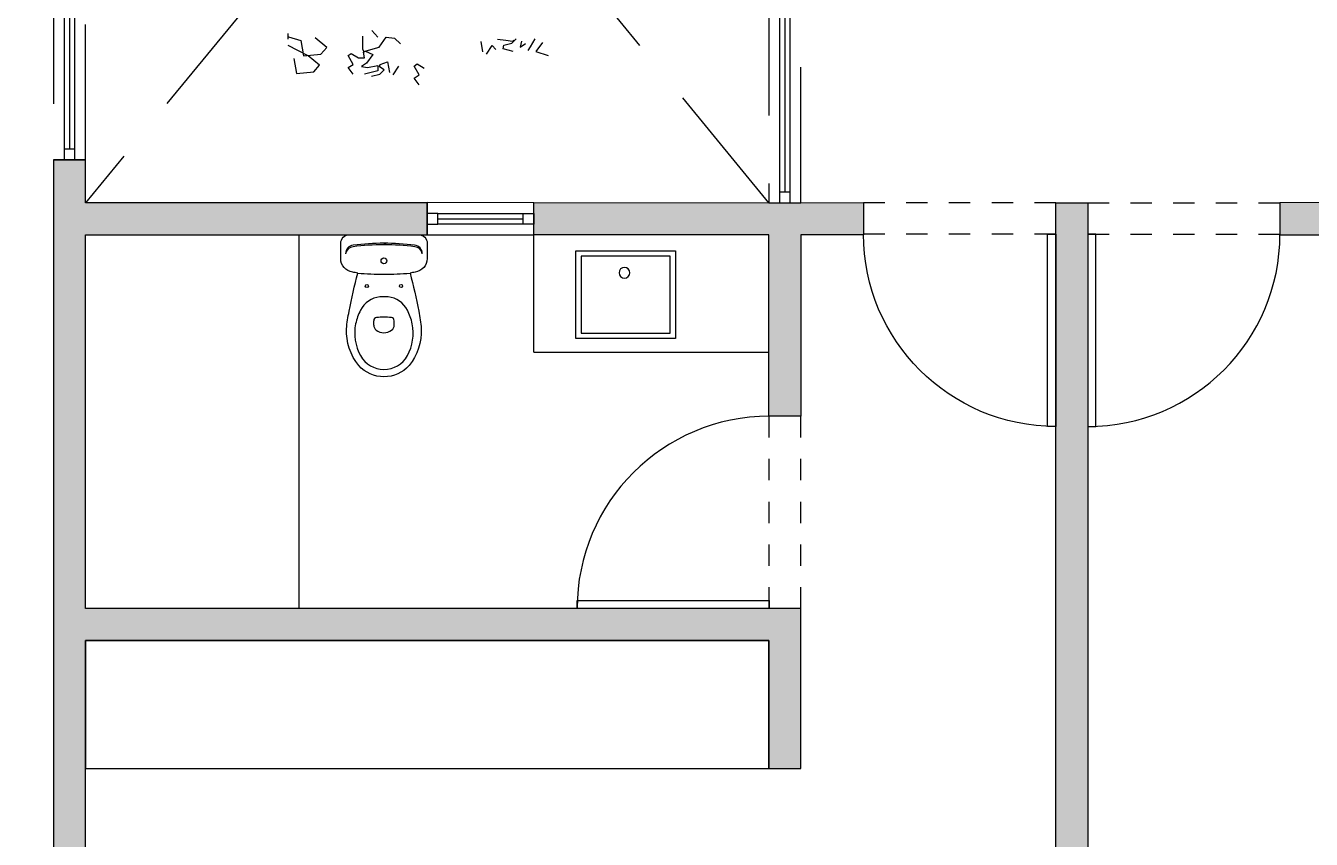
# Model space of a CAD drawing. Header units: metres. Extents: x 1769 to 3632, y 809 to 2652.
# Drawn here: x 2688.99 to 2695.01, y 1861.31 to 1865.12 of the extents above; entities that cross this region are included whole.
import ezdxf

# ---------------------------------------------------------------- set-up
doc = ezdxf.new("R2010")
doc.units = ezdxf.units.M
doc.header["$LTSCALE"] = 10
doc.linetypes.add('AG-FP-01$0$DASH2', pattern=[0.375, 0.25, -0.125])
doc.linetypes.add('HIDDEN', pattern=[9.525, 6.35, -3.175])
for name, color, linetype in [('A-DOOR', 1, 'Continuous'), ('A-FLOR-LEVL', 2, 'Continuous'), ('A-FURN-FIXD', 8, 'Continuous'), ('A-GLAZ', 150, 'Continuous'), ('A-PATT+', 8, 'Continuous'), ('A-PROJ+', 1, 'HIDDEN'), ('A-WALL', 6, 'Continuous'), ('A-WALL-PATT', 8, 'Continuous'), ('AG-FP-01$0$A-DOOR-1', 1, 'Continuous'), ('AG-FP-01$0$A-HEAD-2', 2, 'AG-FP-01$0$DASH2'), ('L-PLNT-TREE', 66, 'Continuous')]:
    doc.layers.add(name, color=color, linetype=linetype)
doc.styles.add('AG-FP-01$0$spa-fp01$0$WATG_Default', font='SIMPLEX.SHX', dxfattribs={"width": 0.8})

# ---------------------------------------------------------------- blocks, each defined once
blk = doc.blocks.new('*U396')
blk.add_lwpolyline([(2310, 141.7), (2310, 1091.7), (2270, 1091.7), (2270, 141.7)], close=True)
at = {"layer": 'AG-FP-01$0$A-DOOR-1'}
blk.add_arc((2310, 141.7), 950, 90, 180, dxfattribs=at)
at = {"layer": 'AG-FP-01$0$A-HEAD-2'}
for p, q in [((2310, 141.7), (1360, 141.7)), ((2310, -14.4), (1360, -14.4))]:
    blk.add_line(p, q, dxfattribs=at)
at = {"style": 'AG-FP-01$0$spa-fp01$0$WATG_Default', "width": 0.8, "flags": 9}
for tag, p in [('THRESHOLDMATERIAL', (494.6, -125)), ('THRESHOLDDETAIL', (494.6, -129.1)), ('DOORNUMBER', (494.6, -80.1)), ('ROOMNAME', (494.6, -84.2)), ('ROOMNUMBER', (494.6, -88.3)), ('DOORTYPE', (494.6, -92.4)), ('DOORMATERIAL', (494.6, -96.5)), ('DOORFINISH', (494.6, -100.5)), ('FRAMEMATERIAL', (494.6, -104.6)), ('FRAMEFINISH', (494.6, -108.7)), ('DETAILHEAD', (494.6, -112.8)), ('DETAILJAMB', (494.6, -116.9)), ('DETAILMUNTIN', (494.6, -121)), ('GLAZING', (494.6, -137.3)), ('CLOSER', (494.6, -145.5)), ('FIRERATING', (494.6, -133.2)), ('LOUVER', (494.6, -141.4)), ('PANICHARDWARE', (494.6, -149.5)), ('HARDWARESET', (494.6, -153.6)), ('REMARKS', (494.6, -157.7)), ('REVISION', (494.6, -161.8))]:
    blk.add_attdef(tag, p, '', height=2.38, dxfattribs=at)
blk = doc.blocks.new('*U397')
blk.add_lwpolyline([(1250, 141.7), (1250, 1091.7), (1290, 1091.7), (1290, 141.7)], close=True)
at = {"layer": 'AG-FP-01$0$A-DOOR-1'}
blk.add_arc((1250, 141.7), 950, 0, 90, dxfattribs=at)
at = {"layer": 'AG-FP-01$0$A-HEAD-2'}
for p, q in [((1250, 141.7), (2200, 141.7)), ((1250, -14.4), (2200, -14.4))]:
    blk.add_line(p, q, dxfattribs=at)
at = {"style": 'AG-FP-01$0$spa-fp01$0$WATG_Default', "width": 0.8, "flags": 9}
for tag, p in [('THRESHOLDMATERIAL', (494.6, -125)), ('THRESHOLDDETAIL', (494.6, -129.1)), ('DOORNUMBER', (494.6, -80.1)), ('ROOMNAME', (494.6, -84.2)), ('ROOMNUMBER', (494.6, -88.3)), ('DOORTYPE', (494.6, -92.4)), ('DOORMATERIAL', (494.6, -96.5)), ('DOORFINISH', (494.6, -100.5)), ('FRAMEMATERIAL', (494.6, -104.6)), ('FRAMEFINISH', (494.6, -108.7)), ('DETAILHEAD', (494.6, -112.8)), ('DETAILJAMB', (494.6, -116.9)), ('DETAILMUNTIN', (494.6, -121)), ('GLAZING', (494.6, -137.3)), ('CLOSER', (494.6, -145.5)), ('FIRERATING', (494.6, -133.2)), ('LOUVER', (494.6, -141.4)), ('PANICHARDWARE', (494.6, -149.5)), ('HARDWARESET', (494.6, -153.6)), ('REMARKS', (494.6, -157.7)), ('REVISION', (494.6, -161.8))]:
    blk.add_attdef(tag, p, '', height=2.38, dxfattribs=at)
blk = doc.blocks.new('SAPLS501')
at = {"layer": 'A-FURN-FIXD', "ltscale": 0.01}
for p, q in [((-0.3238, 0), (0.3238, 0)), ((-0.2136, -0.1013), (0.2029, -0.1013)), ((-0.2136, -0.4609), (-0.2136, -0.1013)), ((0.2029, -0.1013), (0.2029, -0.4609)), ((0.2029, -0.4609), (-0.2136, -0.4609)), ((0.3238, -0.55), (-0.3238, -0.55))]:
    blk.add_line(p, q, dxfattribs=at)
blk.add_lwpolyline([(0.2283, -0.0759), (-0.239, -0.0759), (-0.239, -0.4863), (0.2283, -0.4863)], close=True, dxfattribs=at)
blk.add_circle((0, -0.1784), 0.0254, dxfattribs=at)
blk = doc.blocks.new('vvv')
at = {"layer": 'A-FURN-FIXD', "ltscale": 0.01}
for p, q in [((320.633, 362.1916), (320.6219, 362.1916)), ((320.633, 362.1916), (320.644, 362.1916)), ((320.585, 361.8086), (320.585, 361.8287)), ((320.681, 361.8086), (320.681, 361.8287))]:
    blk.add_line(p, q, dxfattribs=at)
blk.add_lwpolyline([(320.47, 361.8736, -0.0164), (320.5106, 362.052, -0.014244), (320.4869, 362.0565, -0.379899), (320.4305, 362.12), (320.4305, 362.1916, -0.414214), (320.4705, 362.2316), (320.633, 362.2316), (320.7955, 362.2316, -0.414214), (320.8355, 362.1916), (320.8355, 362.12, -0.379899), (320.779, 362.0565, -0.014244), (320.7554, 362.052, -0.0164), (320.796, 361.8736, -0.034533), (320.808, 361.7917, -0.180901), (320.7511, 361.6187, -0.210568), (320.633, 361.5666, -0.210568), (320.5149, 361.6187, -0.180901), (320.458, 361.7917, -0.034533)], format="xyb", close=True, dxfattribs=at)
for centre, radius in [((320.633, 362.1096), 0.0135), ((320.633, 362.1096), 0.0135), ((320.553, 361.9916), 0.0075), ((320.713, 361.9916), 0.0075)]:
    blk.add_circle(centre, radius, dxfattribs=at)
for centre, radius, start, end in [((320.4935, 362.1429), 0.04, 96.27189, 180), ((320.4928, 362.1358), 0.04, 96.21414, 169.75716), ((320.633, 361.0311), 1.1536, 90.00081, 97.20302), ((320.633, 361.0342), 1.1575, 90.00079, 97.14086), ((320.633, 361.0342), 1.1575, 82.85914, 89.99921), ((320.633, 361.0311), 1.1536, 82.79698, 89.99919), ((320.7725, 362.1429), 0.04, 0, 83.72811), ((320.7731, 362.1358), 0.04, 10.24284, 83.78586), ((320.633, 363.4506), 1.404, 264.99864, 270), ((320.633, 363.4506), 1.404, 270, 275.00136), ((320.626, 361.8256), 0.1156, 96.24191, 152.59732), ((320.633, 361.7616), 0.18, 90, 96.24191), ((320.633, 361.7616), 0.18, 83.75809, 90), ((320.64, 361.8256), 0.1156, 27.40268, 83.75809), ((320.7453, 361.7638), 0.25, 152.59732, 168.38048), ((320.5207, 361.7638), 0.25, 11.61952, 27.40268), ((320.712, 361.7706), 0.216, 168.38048, 209.11615), ((320.6, 361.8287), 0.015, 96.64916, 180), ((320.615, 361.8086), 0.03, 180, 233.1301), ((320.633, 361.5456), 0.3, 90, 96.64916), ((320.633, 361.5456), 0.3, 83.35084, 90), ((320.666, 361.8287), 0.015, 0, 83.35084), ((320.651, 361.8086), 0.03, 306.8699, 0), ((320.554, 361.7706), 0.216, 330.88385, 11.61952), ((320.633, 361.8326), 0.06, 233.1301, 270), ((320.633, 361.8326), 0.06, 270, 306.8699), ((320.633, 361.7266), 0.1256, 209.11615, 270), ((320.633, 361.7266), 0.1256, 270, 330.88385)]:
    blk.add_arc(centre, radius, start, end, dxfattribs=at)
blk = doc.blocks.new('*U400')
at = {"layer": 'A-GLAZ', "ltscale": 0.01}
for p, q in [((0.0304675, 0.000025), (0.0343675, 0.000025)), ((0.0304675, 0), (0.0343675, 0)), ((0.0343675, -0.000025), (0.0304675, -0.000025))]:
    blk.add_line(p, q, dxfattribs=at)
for points in [[(0.0304175, -0.000025), (0.0304675, -0.000025), (0.0304675, 0.000025), (0.0304175, 0.000025)], [(0.0344175, -0.000025), (0.0343675, -0.000025), (0.0343675, 0.000025), (0.0344175, 0.000025)]]:
    blk.add_lwpolyline(points, close=True, dxfattribs=at)
blk = doc.blocks.new('*U401')
at = {"layer": 'A-GLAZ', "ltscale": 0.01}
for p, q in [((0.0349558, 0.000025), (0.0353558, 0.000025)), ((0.0349558, 0), (0.0353558, 0)), ((0.0353558, -0.000025), (0.0349558, -0.000025))]:
    blk.add_line(p, q, dxfattribs=at)
for points in [[(0.0349058, -0.000025), (0.0349558, -0.000025), (0.0349558, 0.000025), (0.0349058, 0.000025)], [(0.0354058, -0.000025), (0.0353558, -0.000025), (0.0353558, 0.000025), (0.0354058, 0.000025)]]:
    blk.add_lwpolyline(points, close=True, dxfattribs=at)
blk = doc.blocks.new('ARAYAN')
at = {"layer": 'L-PLNT-TREE', "color": 86}
for p, q in [((145.8518, 302.8187), (145.8752, 302.7808)), ((145.9604, 302.7978), (145.9399, 302.8183)), ((146.5153, 302.8208), (146.4864, 302.7949)), ((146.5539, 302.8259), (146.5153, 302.8208)), ((146.5876, 302.7794), (146.5539, 302.8259)), ((146.5924, 302.8259), (146.6214, 302.8569)), ((146.6647, 302.8311), (146.6647, 302.7691)), ((146.8342, 302.7779), (146.8888, 302.8223)), ((147.0145, 302.8281), (146.9559, 302.8095)), ((147.0184, 302.8426), (147.0184, 302.8167)), ((145.8482, 302.7581), (145.7896, 302.7396)), ((145.8161, 302.8006), (145.8482, 302.7581)), ((145.8752, 302.7808), (145.8851, 302.7635)), ((145.9209, 302.7788), (145.8967, 302.7956)), ((145.9148, 302.8068), (145.9209, 302.7788)), ((145.951, 302.812), (145.9578, 302.8052)), ((145.9554, 302.7589), (146.0017, 302.7711)), ((145.9578, 302.8052), (145.9896, 302.8099)), ((145.9988, 302.7885), (145.9604, 302.7978)), ((145.9896, 302.8099), (146.0286, 302.8147)), ((146.0017, 302.7711), (145.9988, 302.7885)), ((146.0545, 302.7867), (146.0362, 302.7684)), ((146.0812, 302.7453), (146.0545, 302.7867)), ((146.108, 302.8061), (146.0993, 302.7565)), ((146.6599, 302.7588), (146.5876, 302.7794)), ((146.6511, 302.7597), (146.6173, 302.7442)), ((146.6607, 302.7545), (146.6511, 302.7597)), ((146.6647, 302.7691), (146.6599, 302.7588)), ((146.8619, 302.7459), (146.8342, 302.7779)), ((146.9224, 302.7385), (147.0158, 302.7867)), ((146.9559, 302.8095), (146.9436, 302.7376)), ((146.4075, 302.6996), (146.3738, 302.679)), ((146.4219, 302.6893), (146.4075, 302.6996)), ((146.5473, 302.7093), (146.5385, 302.6598)), ((146.5821, 302.6965), (146.5473, 302.7093)), ((146.5852, 302.686), (146.5821, 302.6965)), ((146.6173, 302.7442), (146.6462, 302.7029)), ((146.6462, 302.7029), (146.6703, 302.6874)), ((146.6558, 302.7288), (146.6607, 302.7545)), ((146.6848, 302.7288), (146.6558, 302.7288)), ((146.7186, 302.7494), (146.6848, 302.7288)), ((146.7088, 302.6977), (146.7329, 302.7391)), ((146.7329, 302.6822), (146.7088, 302.6977)), ((146.7329, 302.7391), (146.7186, 302.7494)), ((146.9436, 302.7376), (146.8619, 302.7459)), ((146.8677, 302.6941), (146.9224, 302.7385)), ((146.9894, 302.7257), (146.9771, 302.6538)), ((146.3978, 302.648), (146.4219, 302.6893)), ((146.4219, 302.6325), (146.3978, 302.648)), ((146.5204, 302.6485), (146.4938, 302.6899)), ((146.5636, 302.6712), (146.5852, 302.686)), ((146.5841, 302.6507), (146.5636, 302.6712)), ((146.6225, 302.6415), (146.5841, 302.6507)), ((146.5932, 302.6926), (146.5932, 302.6668)), ((146.6414, 302.6822), (146.5932, 302.6926)), ((146.5932, 302.6668), (146.6366, 302.6565)), ((146.6366, 302.6565), (146.6558, 302.6513)), ((146.6703, 302.6874), (146.6414, 302.6822)), ((146.7088, 302.6513), (146.7329, 302.6822)), ((146.8954, 302.6621), (146.8677, 302.6941)), ((146.9771, 302.6538), (146.8954, 302.6621)), ((146.3978, 302.6015), (146.4219, 302.6325))]:
    blk.add_line(p, q, dxfattribs=at)
blk = doc.blocks.new('*U402')
at = {"layer": 'A-GLAZ', "ltscale": 0.01}
for p, q in [((0.0324175, 0.000025), (0.0341675, 0.000025)), ((0.0324175, 0), (0.0341675, 0)), ((0.0341675, -0.000025), (0.0324175, -0.000025))]:
    blk.add_line(p, q, dxfattribs=at)
for points in [[(0.0323675, -0.000025), (0.0324175, -0.000025), (0.0324175, 0.000025), (0.0323675, 0.000025)], [(0.0342175, -0.000025), (0.0341675, -0.000025), (0.0341675, 0.000025), (0.0342175, 0.000025)]]:
    blk.add_lwpolyline(points, close=True, dxfattribs=at)
blk = doc.blocks.new('A$Ca70b421f')
at = {"layer": 'A-PATT+', "ltscale": 0.01, "true_color": 0x939598}
h = blk.add_hatch(dxfattribs=at)
h.set_pattern_fill('DOLMIT', color=252, scale=0.018)
edge = h.paths.add_edge_path()
edge.add_line((25.336, 3.261), (25.336, 0.2))
edge.add_line((25.336, 0.2), (21.7137, 0.2008))
edge.add_arc((21.0849, 39.1483), 38.9526, 269.18272, 270.92484, ccw=False)
edge.add_arc((20.4924, -1.9182), 2.1182, 88.99985, 105.352)
edge.add_arc((20.2844, -1.1028), 1.277, 106.04077, 133.34504)
edge.add_line((19.4079, -0.1742), (20.1805, -0.8937))
edge.add_arc((22.7378, -4.4897), 4.4126, 113.91928, 125.41784, ccw=False)
edge.add_arc((23.1734, -5.7416), 5.7347, 93.3642, 112.82617, ccw=False)
edge.add_line((22.8368, -0.0169), (25.336, 0))
edge.add_line((25.336, 0), (40.8755, 0))
edge.add_line((40.8755, 0), (40.8755, 8.8623))
edge.add_line((40.8755, 8.8623), (64.844, 22.7005))
edge.add_line((64.844, 22.7005), (63.6758, 24.7237))
edge.add_line((63.6758, 24.7237), (62.1168, 23.8237))
edge.add_line((62.1168, 23.8237), (61.5418, 24.8196))
edge.add_line((61.5418, 24.8196), (63.1012, 25.7199))
edge.add_line((63.1012, 25.7199), (57.7874, 34.9238))
edge.add_line((57.7874, 34.9238), (54.6065, 33.0876))
edge.add_line((54.6065, 33.0876), (54.6064, 20.8154))
edge.add_line((54.6064, 20.8154), (49.8442, 18.0657))
edge.add_line((49.8442, 18.0657), (50.419, 17.0701))
edge.add_line((50.419, 17.0701), (50.0293, 16.8451))
edge.add_line((50.0293, 16.8451), (49.4544, 17.8408))
edge.add_line((49.4544, 17.8408), (45.1837, 15.3751))
edge.add_line((45.1837, 15.3751), (16.566, 15.375))
edge.add_line((16.566, 15.375), (16.566, 15.5))
edge.add_line((16.566, 15.5), (7.1793, 15.5))
edge.add_line((7.1793, 15.5), (7.1793, 19.454))
edge.add_line((7.1793, 19.454), (0, 19.4542))
edge.add_line((0, 19.4542), (0.0007, 13.375))
edge.add_line((0.0007, 13.375), (15.066, 13.375))
edge.add_line((15.066, 13.375), (15.066, 2.4175))
edge.add_arc((18.8858, 2.4729), 3.8202, 180.83161, 254.29524)
edge.add_arc((18.5138, 0.5707), 1.8948, 223.02926, 249.55017, ccw=False)
edge.add_arc((18.2834, 1.0412), 2.1079, 148.21863, 236.78213, ccw=False)
edge.add_arc((18.6399, 0.629), 2.633, 91.55469, 144.67687, ccw=False)
edge.add_line((18.5684, 3.261), (25.336, 3.261))
h.paths.add_polyline_path([(28.836, 4.3999), (37.9755, 4.3999), (37.9755, 3.6999), (29.536, 3.6999), (29.536, 2.6653), (28.836, 2.6653)], flags=16)
h.paths.add_polyline_path([(23.836, 4.5999), (17.986, 4.5999), (17.986, 12.575), (20.486, 12.575), (20.486, 7.5999), (37.9755, 7.5999), (37.9755, 4.5999)], flags=16)
edge = h.paths.add_edge_path(flags=16)
edge.add_arc((21.0849, 39.1483), 39.1526, 269.18224, 270.86008, ccw=False)
edge.add_arc((20.4924, -1.9182), 1.9182, 88.99057, 105.31545)
edge.add_arc((20.2844, -1.1028), 1.077, 106.10358, 121.84519)
edge.add_line((19.7162, -0.188), (20.1997, -0.6382))
edge.add_arc((22.7378, -4.4897), 4.6126, 113.89552, 123.38451, ccw=False)
edge.add_arc((23.1734, -5.7416), 5.9347, 104.6475, 112.84455, ccw=False)

msp = doc.modelspace()

# ---------------------------------------------------------------- block references
at = {"layer": 'A-FLOR-LEVL'}
msp.add_blockref('A$Ca70b421f', (2681.9374, 1840.6909), dxfattribs=at)

# ---------------------------------------------------------------- next in the draw order: hatches: boundary and pattern name
at = {"layer": 'A-WALL-PATT', "ltscale": 0.01}
h = msp.add_hatch(color=256, dxfattribs=at)
h.dxf.hatch_style = 1
h.paths.add_polyline_path([(2689.1167, 1860.295), (2688.1167, 1860.295), (2688.1167, 1860.145), (2689.1167, 1860.145), (2689.1167, 1856.1909), (2689.2667, 1856.1909), (2689.2667, 1862.2408), (2692.4667, 1862.2408), (2692.4667, 1861.6408), (2692.6167, 1861.6408), (2692.6167, 1862.3908), (2689.2667, 1862.3908), (2689.2667, 1864.1408), (2690.8667, 1864.1406), (2690.8667, 1864.2906), (2689.2667, 1864.2908), (2689.2667, 1864.4908), (2689.1167, 1864.4908)])
h = msp.add_hatch(color=256, dxfattribs=at)
h.dxf.hatch_style = 1
h.paths.add_polyline_path([(2695.3034, 1864.1408), (2696.4034, 1864.141), (2696.4034, 1864.291), (2694.8601, 1864.2908), (2694.8601, 1864.1408), (2695.1534, 1864.1408), (2695.1534, 1863.2909), (2695.3034, 1863.2909)])
h.paths.add_polyline_path([(2696.9036, 1864.141), (2696.9036, 1864.291), (2698.5034, 1864.2908), (2698.5034, 1864.1408)])
h.paths.add_polyline_path([(2692.4667, 1864.1408), (2691.3667, 1864.141), (2691.3667, 1864.291), (2692.9101, 1864.2908), (2692.9101, 1864.1408), (2692.6167, 1864.1408), (2692.6167, 1863.2909), (2692.4667, 1863.2909)])
h = msp.add_hatch(color=256, dxfattribs=at)
h.dxf.hatch_style = 1
h.paths.add_polyline_path([(2693.8101, 1864.2908), (2693.9601, 1864.2908), (2693.9601, 1856.1909), (2693.8101, 1856.1909)])

# ---------------------------------------------------------------- next in the draw order: linework, layer by layer
at = {"layer": 'A-FURN-FIXD', "ltscale": 0.01}
for p, q in [((2690.2667, 1862.3908), (2690.2667, 1864.1408)), ((2691.3667, 1863.5908), (2691.3667, 1864.1408)), ((2691.3667, 1863.5908), (2692.4667, 1863.5908))]:
    msp.add_line(p, q, dxfattribs=at)
msp.add_lwpolyline([(2692.4667, 1862.2408), (2689.2667, 1862.2408), (2689.2667, 1861.6408), (2692.4667, 1861.6408)], close=True, dxfattribs=at)
at = {"layer": 'A-PROJ+', "ltscale": 0.01}
for p, q in [((2692.4667, 1868.1908), (2689.2667, 1864.2908)), ((2692.4667, 1864.2908), (2689.2667, 1868.1908))]:
    msp.add_line(p, q, dxfattribs=at)
for points in [[(2692.4667, 1868.1908), (2692.4667, 1864.2908), (2692.6167, 1864.2908), (2692.6167, 1868.3408), (2689.2667, 1868.3408), (2689.2667, 1868.1908)], [(2689.2667, 1866.3408), (2689.1167, 1866.3408), (2689.1167, 1864.4908), (2689.2667, 1864.4908)]]:
    msp.add_lwpolyline(points, close=True, dxfattribs=at)
at = {"layer": 'A-WALL', "ltscale": 0.01}
for points in [[(2689.1167, 1860.295), (2688.1167, 1860.295), (2688.1167, 1860.145), (2689.1167, 1860.145), (2689.1167, 1860.145), (2689.1167, 1856.1909), (2689.2667, 1856.1909), (2689.2667, 1862.2408), (2692.4667, 1862.2408), (2692.4667, 1861.6408), (2692.6167, 1861.6408), (2692.6167, 1862.3908), (2689.2667, 1862.3908), (2689.2667, 1864.1408), (2690.8667, 1864.1406), (2690.8667, 1864.2906), (2689.2667, 1864.2908), (2689.2667, 1864.4908), (2689.1167, 1864.4908)], [(2691.3667, 1864.1407), (2691.3667, 1864.2908), (2690.8667, 1864.2911), (2690.8667, 1864.141)], [(2692.4667, 1864.1408), (2691.3667, 1864.141), (2691.3667, 1864.291), (2692.9101, 1864.2908), (2692.9101, 1864.1408), (2692.6167, 1864.1408), (2692.6167, 1863.2909), (2692.4667, 1863.2909)], [(2693.8101, 1864.2908), (2693.9601, 1864.2908), (2693.9601, 1856.1909), (2693.8101, 1856.1909)], [(2695.3034, 1864.1408), (2696.4034, 1864.141), (2696.4034, 1864.291), (2694.8601, 1864.2908), (2694.8601, 1864.1408), (2695.1534, 1864.1408), (2695.1534, 1863.2909), (2695.3034, 1863.2909)]]:
    msp.add_lwpolyline(points, close=True, dxfattribs=at)

# ---------------------------------------------------------------- next in the draw order: block references
at = {"layer": 'A-DOOR', "ltscale": 0.01}
for name, p, xscale, yscale, zscale, rotation in [('*U396', (2691.6215, 1864.2772), -0.0009474377873720022, 0.0009474377873720022, 0.0009474377873720022, 180), ('*U396', (2696.1486, 1864.2772), 0.0009474377873720022, 0.0009474377873720022, 0.0009474377873720022, 180), ('*U397', (2692.6031, 1861.2065), 0.0009474377873720037, 0.0009474377873720037, 0.0009474377873720037, 90)]:
    msp.add_blockref(name, p, dxfattribs=dict(at, xscale=xscale, yscale=yscale, zscale=zscale, rotation=rotation))
at = {"layer": 'A-FURN-FIXD', "ltscale": 0.01}
msp.add_blockref('vvv', (2370.0312, 1501.9091), dxfattribs=at)
at = {"layer": 'A-FURN-FIXD', "ltscale": 0.01, "xscale": -1}
msp.add_blockref('SAPLS501', (2691.7906, 1864.141), dxfattribs=at)
at = {"layer": 'A-GLAZ', "ltscale": 0.01, "yscale": 1000.000000000007, "zscale": 1000.000000000007}
for name, p, xscale, rotation in [('*U400', (2692.5413, 1898.7083), -1000.000000000007, 90.00068492814188), ('*U402', (2689.1913, 1898.7083), -1000.000000000007, 90.00068492814188), ('*U401', (2655.9609, 1864.2162), 1000.000000000007, 359.9993150718581)]:
    msp.add_blockref(name, p, dxfattribs=dict(at, xscale=xscale, rotation=rotation))
at = {"layer": 'L-PLNT-TREE', "xscale": -0.992608940085266, "yscale": 0.992608940085266, "zscale": 0.992608940085266}
msp.add_blockref('ARAYAN', (2836.1453, 1564.4781), dxfattribs=at)

doc.saveas('drawing.dxf')
